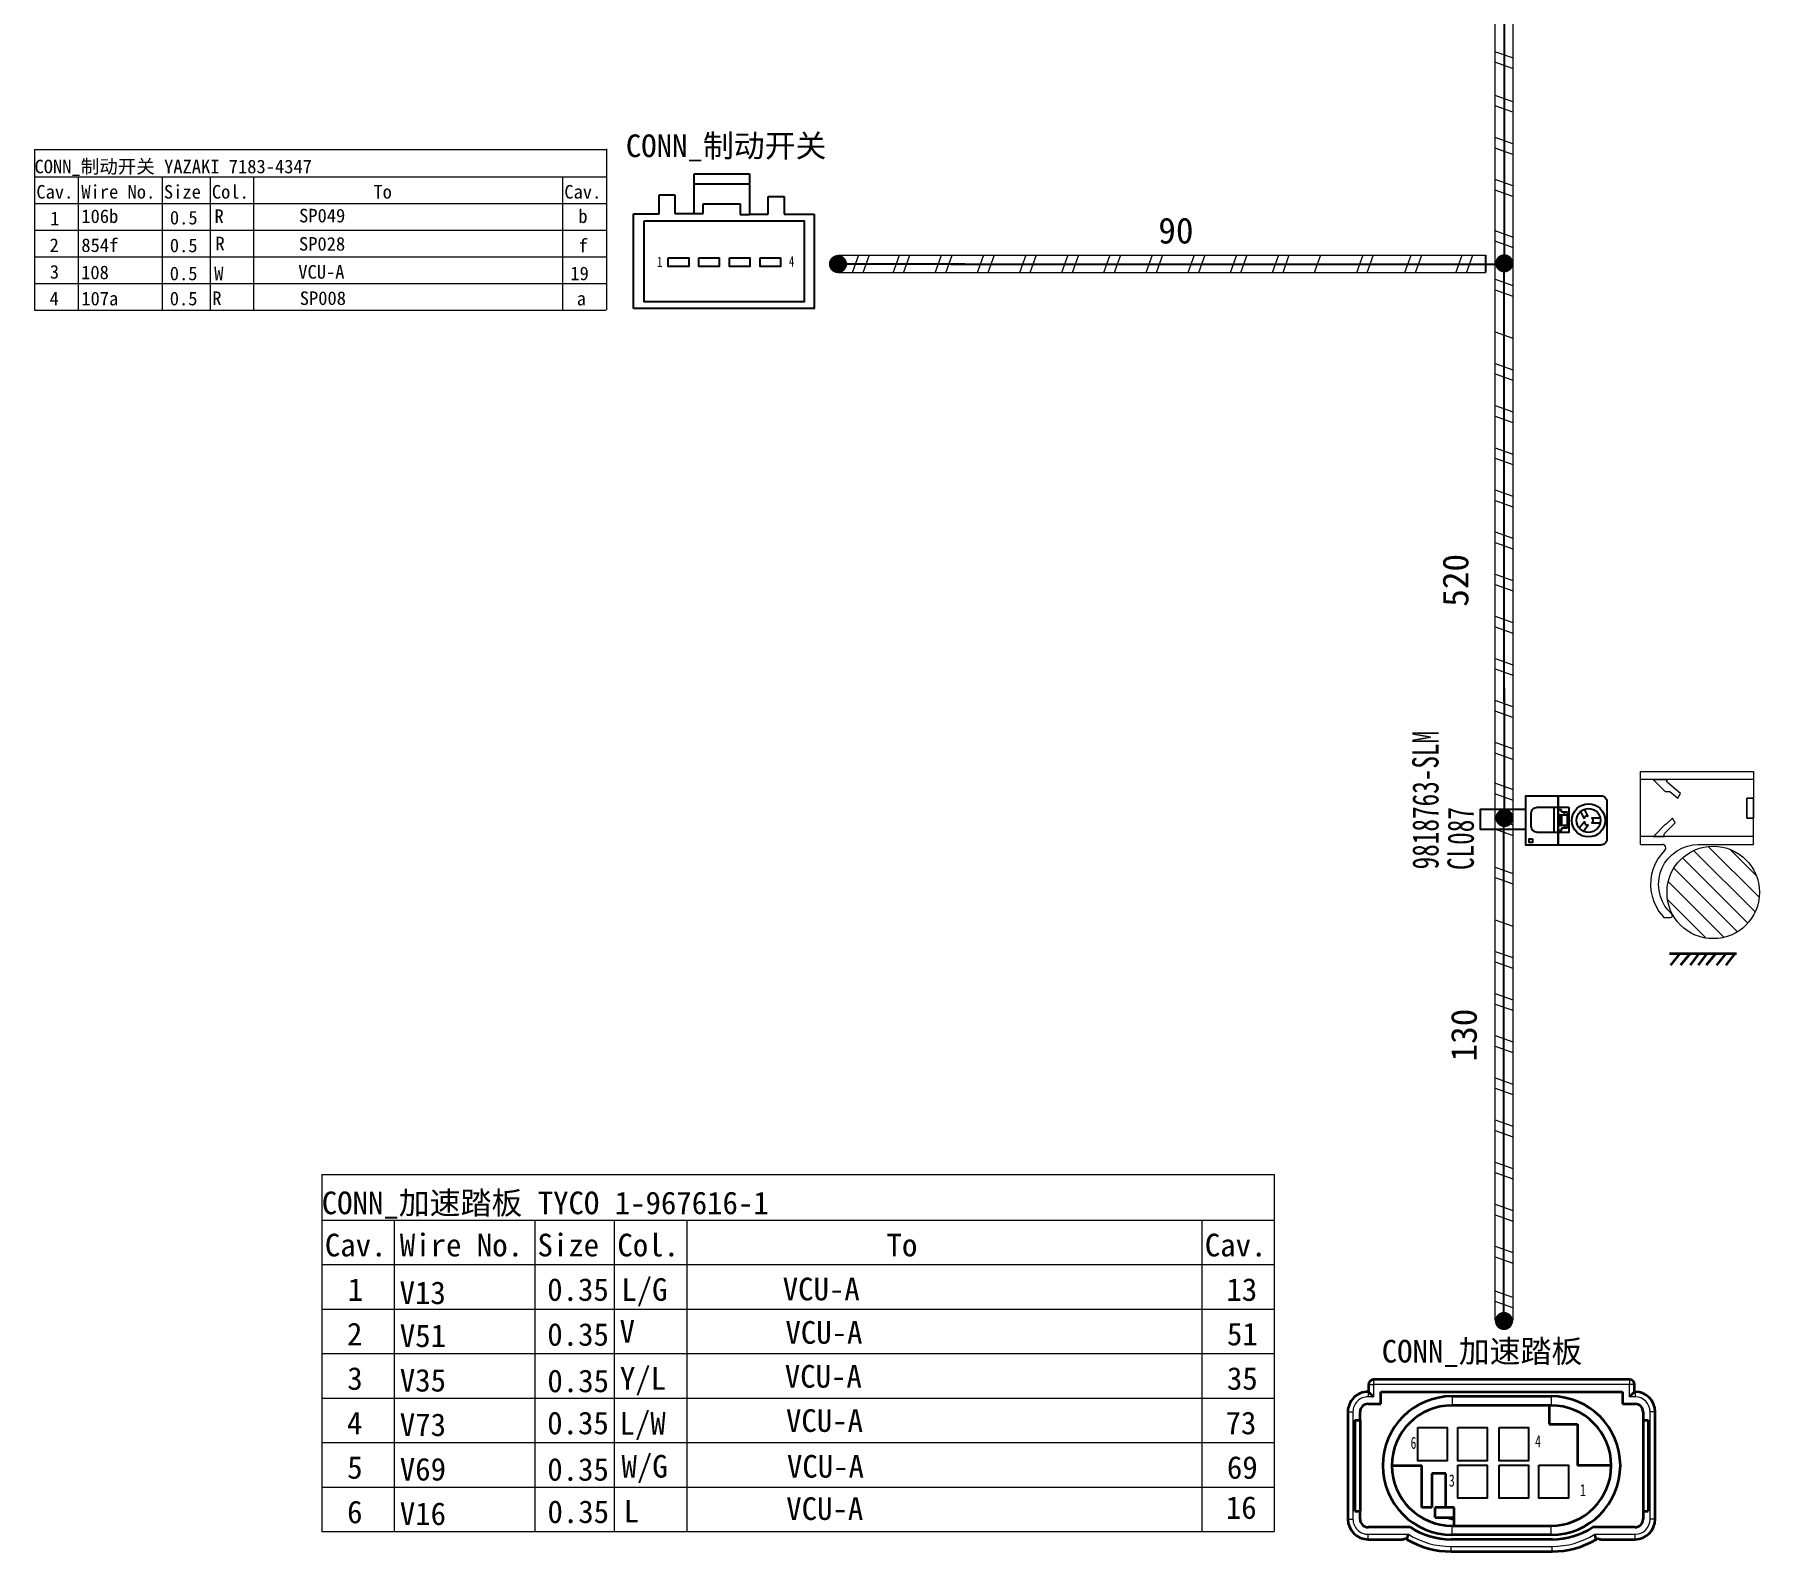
# Model space of a CAD drawing. Header units: millimetres. Extents: x 17 to 3784, y 12 to 1382.
# Drawn here: x 1041.9 to 1138.3, y 377.1 to 461.9 of the extents above; entities that cross this region are included whole.
import ezdxf

# ---------------------------------------------------------------- set-up
doc = ezdxf.new("R2010")
doc.units = ezdxf.units.MM
doc.layers.add('ENT', color=7, linetype='Continuous', lineweight=18)
doc.layers.add('粗实线层', color=7, linetype='Continuous', lineweight=35)
doc.styles.add('FangSong_GB2312_Style', font='simfang.ttf')
doc.styles.add('foton', font='', dxfattribs={"width": 0.7})
doc.styles.add('USER2', font='', dxfattribs={"width": 0.7, "height": 3})
doc.styles.add('样式 2', font='', dxfattribs={"width": 0.75})
doc.styles.get('foton').set_extended_font_data('宋体')
doc.styles.get('USER2').set_extended_font_data('FangSong_GB2312')
doc.styles.get('样式 2').set_extended_font_data('宋体')

# ---------------------------------------------------------------- blocks, each defined once
blk = doc.blocks.new('*U32')
blk.add_lwpolyline([(-0.57, 0.24), (0.57, 0.24), (0.57, -0.24), (-0.57, -0.24)], close=True)
blk = doc.blocks.new('*U11')
at = {"color": 0, "linetype": 'ByBlock', "lineweight": -2, "transparency": 16777216}
for p in [(0, 0), (1.711, 0), (3.421, 0), (5.132, 0)]:
    blk.add_blockref('*U32', p, dxfattribs=at)
blk = doc.blocks.new('Z$W@#6C454813')
at = {"color": 255}
for p, q in [((2.65, 11.55), (2.65, 10.52)), ((3.23, 10.52), (3.23, 11.55)), ((2.47, 10.11), (1.59, 9.69)), ((1.89, 9.2), (2.75, 9.65)), ((3.07, 9.71), (3.86, 9.06)), ((4.23, 9.5), (3.43, 10.16)), ((1.9, 6.95), (1.67, 6.95)), ((1.67, 6.95), (1.67, 6.55)), ((1.9, 6.95), (1.9, 7.61)), ((1.9, 7.61), (3.87, 7.61)), ((2.25, 7.31), (1.9, 7.31)), ((2.25, 6.96), (3.52, 6.96)), ((2.25, 6.77), (3.52, 6.77)), ((3.52, 7.31), (3.87, 7.31)), ((3.87, 7.61), (3.87, 6.95)), ((3.87, 6.95), (4.13, 6.95)), ((4.13, 6.95), (4.13, 6.55)), ((1.37, 6.03), (4.35, 6.03))]:
    blk.add_line(p, q, dxfattribs=at)
for points in [[(0.7, 12.33), (5.15, 12.33, -0.414214), (5.85, 11.63), (5.85, 6.55), (0, 6.55), (0, 11.63, -0.414214)], [(1.37, 6.55), (4.35, 6.55), (4.35, 4.06, -0.414214), (3.65, 3.36), (2.07, 3.36, -0.414214), (1.37, 4.06)]]:
    blk.add_lwpolyline(points, format="xyb", close=True, dxfattribs=at)
for points in [[(0, 6.55), (5.85, 6.55), (5.85, 2.73), (0, 2.73)], [(1.37, 7.8), (4.35, 7.8), (4.35, 6.55), (1.37, 6.55)], [(2.25, 7.61), (3.52, 7.61), (3.52, 6.55), (2.25, 6.55)], [(1.65, 2.73), (1.65, -2.71), (3.97, -2.71), (3.97, 2.73)], [(5.12, 3.5), (5.57, 3.5), (5.57, 3.12), (5.12, 3.12)]]:
    blk.add_lwpolyline(points, close=True, dxfattribs=at)
for radius in [1.97, 1.42]:
    blk.add_circle((2.93, 10.16), radius, dxfattribs=at)
for centre, radius, start, end in [((2.94, 10.4), 0.31, 22.863, 157.137), ((2.71, 9.94), 0.29, 143.9769, 278.9054), ((3.18, 9.99), 0.299, 247.9797, 33.604)]:
    blk.add_arc(centre, radius, start, end, dxfattribs=at)

msp = doc.modelspace()

# ---------------------------------------------------------------- hatches: boundary and pattern name
h = msp.add_hatch(color=0)
edge = h.paths.add_edge_path(flags=0)
edge.add_arc((1086.792, 449.078), 0.507, 180, 540)
h = msp.add_hatch(color=0)
edge = h.paths.add_edge_path(flags=0)
edge.add_arc((1124.036, 449.119), 0.507, 180, 540)
h = msp.add_hatch(color=0)
edge = h.paths.add_edge_path(flags=0)
edge.add_arc((1124.046, 418.126), 0.507, 180, 540)
h = msp.add_hatch(color=0)
edge = h.paths.add_edge_path(flags=0)
edge.add_arc((1124.016, 390.018), 0.507, 180, 540)

# ---------------------------------------------------------------- linework, layer by layer
for p, q in [((1078.762, 451.91), (1078.762, 454.112)), ((1078.762, 454.112), (1081.856, 454.112)), ((1081.856, 454.112), (1081.856, 451.863)), ((1078.757, 453.568), (1081.865, 453.568)), ((1076.794, 451.89), (1076.794, 452.941)), ((1076.794, 452.941), (1077.684, 452.941)), ((1077.684, 452.941), (1077.684, 451.91)), ((1079.259, 451.898), (1079.259, 452.445)), ((1079.259, 452.445), (1081.331, 452.445)), ((1081.331, 452.445), (1081.331, 451.851)), ((1082.888, 451.863), (1082.888, 452.847)), ((1082.888, 452.847), (1083.544, 452.847)), ((1083.544, 452.847), (1083.778, 452.847)), ((1083.778, 452.847), (1083.778, 451.863)), ((1075.371, 446.587), (1075.371, 451.89)), ((1075.371, 451.89), (1076.794, 451.89)), ((1077.684, 451.91), (1078.762, 451.91)), ((1078.77, 451.898), (1079.259, 451.898)), ((1081.331, 451.851), (1081.855, 451.851)), ((1081.856, 451.863), (1082.888, 451.863)), ((1083.778, 451.863), (1085.466, 451.863)), ((1085.466, 451.863), (1085.466, 446.616)), ((1086.807, 449.585), (1086.807, 448.596)), ((1122.98, 449.575), (1122.98, 448.607)), ((1085.507, 446.587), (1075.371, 446.587)), ((1123.525, 390.045), (1124.506, 390.045))]:
    msp.add_line(p, q)
at = {"color": 0, "lineweight": 35}
for p, q in [((1131.03, 386.744), (1116.734, 386.744)), ((1117.13, 386.066), (1130.635, 386.066))]:
    msp.add_line(p, q, dxfattribs=at)
at = {"color": 0, "lineweight": 13, "ltscale": 0.0125}
for p, q in [((1116.734, 386.744), (1116.734, 386.462)), ((1131.03, 386.744), (1131.03, 386.462)), ((1116.424, 386.066), (1116.424, 385.784)), ((1116.452, 386.462), (1116.734, 386.462)), ((1131.313, 386.462), (1131.03, 386.462)), ((1131.341, 386.066), (1131.341, 385.784)), ((1115.294, 384.936), (1115.576, 384.936)), ((1132.471, 384.936), (1132.188, 384.936)), ((1115.294, 378.947), (1115.576, 378.947)), ((1132.471, 378.947), (1132.188, 378.947)), ((1116.424, 377.817), (1116.424, 378.099)), ((1131.341, 377.817), (1131.341, 378.099)), ((1121.057, 377.138), (1121.057, 377.421)), ((1126.707, 377.138), (1126.707, 377.421))]:
    msp.add_line(p, q, dxfattribs=at)
at = {"color": 0, "lineweight": 35, "ltscale": 0.00125}
for p, q in [((1116.452, 386.066), (1116.424, 386.066)), ((1131.341, 386.066), (1131.313, 386.066))]:
    msp.add_line(p, q, dxfattribs=at)
at = {"color": 0, "lineweight": 13, "ltscale": 0.01375}
for p, q in [((1116.734, 385.784), (1116.424, 385.784)), ((1131.341, 385.784), (1131.03, 385.784))]:
    msp.add_line(p, q, dxfattribs=at)
at = {"color": 0, "lineweight": 35, "ltscale": 0.0175}
for p, q in [((1116.452, 386.462), (1116.452, 386.066)), ((1131.313, 386.066), (1131.313, 386.462))]:
    msp.add_line(p, q, dxfattribs=at)
at = {"color": 0, "lineweight": 35, "ltscale": 0.017678}
for p, q in [((1116.452, 386.066), (1116.734, 385.784)), ((1131.313, 386.066), (1131.03, 385.784))]:
    msp.add_line(p, q, dxfattribs=at)
at = {"color": 0, "lineweight": 13}
msp.add_line((1131.03, 386.462), (1116.734, 386.462), dxfattribs=at)
at = {"color": 0, "lineweight": 13, "ltscale": 0.03}
for p, q in [((1116.734, 386.462), (1116.734, 385.784)), ((1131.03, 385.784), (1131.03, 386.462))]:
    msp.add_line(p, q, dxfattribs=at)
at = {"color": 0, "lineweight": 35, "ltscale": 0.03}
for p, q in [((1117.13, 385.388), (1117.13, 386.066)), ((1130.635, 386.066), (1130.635, 385.388))]:
    msp.add_line(p, q, dxfattribs=at)
at = {"color": 0, "lineweight": 13, "ltscale": 0.022501}
msp.add_line((1121.114, 385.812), (1121.114, 385.303), dxfattribs=at)
at = {"color": 0, "lineweight": 35, "ltscale": 0.245001}
for p, q in [((1121.114, 385.812), (1126.651, 385.812)), ((1126.651, 378.071), (1121.114, 378.071))]:
    msp.add_line(p, q, dxfattribs=at)
at = {"color": 0, "lineweight": 13, "ltscale": 0.0225}
for p, q in [((1126.651, 385.812), (1126.651, 385.303)), ((1121.114, 378.071), (1121.114, 378.579)), ((1126.651, 378.071), (1126.651, 378.579))]:
    msp.add_line(p, q, dxfattribs=at)
at = {"color": 0, "lineweight": 35, "ltscale": 0.264999}
for p, q in [((1115.294, 384.936), (1115.294, 378.947)), ((1132.471, 378.947), (1132.471, 384.936))]:
    msp.add_line(p, q, dxfattribs=at)
at = {"color": 0, "lineweight": 13, "ltscale": 0.264999}
for p, q in [((1115.576, 384.936), (1115.576, 378.947)), ((1132.188, 378.947), (1132.188, 384.936))]:
    msp.add_line(p, q, dxfattribs=at)
at = {"color": 0, "lineweight": 35, "ltscale": 0.02}
for p, q in [((1115.972, 384.484), (1115.972, 384.936)), ((1131.793, 384.936), (1131.793, 384.484)), ((1115.972, 378.947), (1115.972, 379.399)), ((1121.227, 379.596), (1120.775, 379.596)), ((1131.793, 379.399), (1131.793, 378.947))]:
    msp.add_line(p, q, dxfattribs=at)
at = {"color": 0, "lineweight": 35, "ltscale": 0.03125}
for p, q in [((1116.424, 385.388), (1117.13, 385.388)), ((1130.635, 385.388), (1131.341, 385.388))]:
    msp.add_line(p, q, dxfattribs=at)
at = {"color": 0, "lineweight": 35, "ltscale": 0.240001}
for p, q in [((1126.538, 385.303), (1121.114, 385.303)), ((1121.227, 378.579), (1126.651, 378.579))]:
    msp.add_line(p, q, dxfattribs=at)
at = {"color": 0, "lineweight": 35, "ltscale": 0.04625}
msp.add_line((1126.538, 385.303), (1126.538, 384.258), dxfattribs=at)
at = {"color": 0, "lineweight": 35, "ltscale": 0.005}
for p, q in [((1126.651, 385.303), (1126.538, 385.303)), ((1121.114, 378.579), (1121.227, 378.579))]:
    msp.add_line(p, q, dxfattribs=at)
at = {"color": 0, "lineweight": 35, "ltscale": 0.225}
for p, q in [((1115.689, 384.484), (1115.689, 379.399)), ((1115.972, 384.484), (1115.972, 379.399)), ((1131.793, 384.484), (1131.793, 379.399)), ((1132.075, 384.484), (1132.075, 379.399))]:
    msp.add_line(p, q, dxfattribs=at)
at = {"color": 0, "lineweight": 35, "ltscale": 0.0125}
for p, q in [((1115.689, 384.484), (1115.972, 384.484)), ((1131.793, 384.484), (1132.075, 384.484)), ((1115.689, 379.399), (1115.972, 379.399)), ((1131.793, 379.399), (1132.075, 379.399))]:
    msp.add_line(p, q, dxfattribs=at)
at = {"color": 0, "lineweight": 35, "ltscale": 0.07}
msp.add_line((1126.538, 384.258), (1128.12, 384.258), dxfattribs=at)
at = {"color": 0, "lineweight": 35, "ltscale": 0.1025}
msp.add_line((1128.12, 384.258), (1128.12, 381.941), dxfattribs=at)
at = {"color": 0, "lineweight": 35, "ltscale": 0.073749}
msp.add_line((1117.752, 381.941), (1119.418, 381.941), dxfattribs=at)
at = {"color": 0, "lineweight": 35, "ltscale": 0.10375}
msp.add_line((1119.418, 379.596), (1119.418, 381.941), dxfattribs=at)
at = {"color": 0, "lineweight": 35, "ltscale": 0.083749}
msp.add_line((1130.013, 381.941), (1128.12, 381.941), dxfattribs=at)
at = {"color": 0, "lineweight": 35, "ltscale": 0.08375}
for p, q in [((1119.983, 381.489), (1119.983, 379.596)), ((1120.775, 379.596), (1120.775, 381.489))]:
    msp.add_line(p, q, dxfattribs=at)
at = {"color": 0, "lineweight": 35, "ltscale": 0.035001}
msp.add_line((1120.775, 381.489), (1119.983, 381.489), dxfattribs=at)
at = {"color": 0, "lineweight": 35, "ltscale": 0.025}
for p, q in [((1119.983, 379.596), (1119.418, 379.596)), ((1120.17, 379.031), (1120.17, 379.596))]:
    msp.add_line(p, q, dxfattribs=at)
at = {"color": 0, "lineweight": 35, "ltscale": 0.026749}
msp.add_line((1120.775, 379.596), (1120.17, 379.596), dxfattribs=at)
at = {"color": 0, "lineweight": 35, "ltscale": 0.046748}
msp.add_line((1120.17, 379.031), (1121.227, 379.031), dxfattribs=at)
at = {"color": 0, "lineweight": 35, "ltscale": 0.016713}
msp.add_line((1120.862, 379.031), (1121.227, 378.934), dxfattribs=at)
at = {"color": 0, "lineweight": 35, "ltscale": 0.045}
msp.add_line((1121.227, 378.579), (1121.227, 379.596), dxfattribs=at)
at = {"color": 0, "lineweight": 35, "ltscale": 0.10475}
for p, q in [((1118.791, 378.495), (1116.424, 378.495)), ((1131.341, 378.495), (1128.973, 378.495))]:
    msp.add_line(p, q, dxfattribs=at)
at = {"color": 0, "lineweight": 13, "ltscale": 0.099644}
for p, q in [((1116.424, 378.099), (1118.676, 378.099)), ((1129.089, 378.099), (1131.341, 378.099))]:
    msp.add_line(p, q, dxfattribs=at)
at = {"color": 0, "lineweight": 35, "ltscale": 0.012981}
for p, q in [((1118.597, 377.817), (1118.676, 378.099)), ((1129.168, 377.817), (1129.089, 378.099))]:
    msp.add_line(p, q, dxfattribs=at)
at = {"color": 0, "lineweight": 35, "ltscale": 0.083643}
for p, q in [((1116.424, 377.817), (1118.314, 377.817)), ((1129.45, 377.817), (1131.341, 377.817))]:
    msp.add_line(p, q, dxfattribs=at)
at = {"color": 0, "lineweight": 35, "ltscale": 0.005389}
for p, q in [((1118.597, 377.817), (1118.493, 377.88)), ((1129.168, 377.817), (1129.272, 377.88))]:
    msp.add_line(p, q, dxfattribs=at)
at = {"color": 0, "lineweight": 35, "ltscale": 0.25}
for p, q in [((1126.707, 377.817), (1121.057, 377.817)), ((1121.057, 377.138), (1126.707, 377.138))]:
    msp.add_line(p, q, dxfattribs=at)
at = {"color": 0, "lineweight": 13, "ltscale": 0.25}
msp.add_line((1121.057, 377.421), (1126.707, 377.421), dxfattribs=at)
at = {"color": 7, "linetype": 'Continuous', "lineweight": 25}
for points in [[(1124.02, 466.28), (1124.02, 448.94)], [(1093.88, 449.082), (1086.778, 449.082)], [(1093.121, 449.082), (1124.013, 449.082)]]:
    msp.add_lwpolyline(points, dxfattribs=at)
at = {"color": 7, "linetype": 'Continuous', "lineweight": 13}
for points in [[(1124.02, 466.272), (1124.02, 448.94)], [(1041.887, 455.482), (1073.829, 455.482)], [(1041.887, 455.482), (1041.887, 446.495)], [(1073.855, 455.513), (1073.855, 446.526)], [(1041.887, 453.951), (1073.829, 453.951)], [(1044.32, 453.951), (1044.32, 446.495)], [(1049.028, 453.951), (1049.028, 446.495)], [(1051.697, 453.951), (1051.697, 446.495)], [(1054.13, 453.951), (1054.13, 446.495)], [(1071.396, 453.951), (1071.396, 446.495)], [(1041.887, 452.46), (1073.829, 452.46)], [(1041.887, 450.969), (1073.829, 450.969)], [(1041.887, 449.477), (1073.829, 449.477)], [(1093.871, 449.082), (1086.778, 449.082)], [(1117.417, 449.082), (1093.906, 449.082)], [(1041.887, 447.986), (1073.829, 447.986)], [(1041.887, 446.495), (1073.829, 446.495)], [(1057.943, 398.203), (1111.18, 398.203)], [(1057.943, 398.203), (1057.943, 378.238)], [(1111.18, 398.203), (1111.18, 378.254)], [(1057.943, 395.652), (1111.18, 395.652)], [(1061.998, 395.652), (1061.998, 378.254)], [(1069.846, 395.652), (1069.846, 378.254)], [(1074.294, 395.652), (1074.294, 378.254)], [(1078.349, 395.652), (1078.349, 378.254)], [(1107.125, 395.652), (1107.125, 378.254)], [(1057.943, 393.167), (1111.18, 393.167)], [(1057.943, 390.681), (1111.18, 390.681)], [(1057.943, 388.196), (1111.18, 388.196)], [(1057.943, 385.71), (1111.18, 385.71)], [(1057.943, 383.225), (1111.18, 383.225)], [(1057.943, 380.739), (1111.18, 380.739)], [(1057.943, 378.254), (1111.18, 378.254)]]:
    msp.add_lwpolyline(points, dxfattribs=at)
at = {"color": 7, "linetype": 'Continuous', "lineweight": 0}
for points in [[(1123.529, 461.566), (1123.529, 463.92)], [(1124.51, 463.92), (1124.51, 461.566)], [(1124.491, 460.594), (1123.51, 460.947)], [(1123.529, 459.211), (1123.529, 461.566)], [(1124.51, 461.566), (1124.51, 459.211)], [(1124.491, 460.005), (1123.51, 460.358)], [(1123.529, 456.857), (1123.529, 459.211)], [(1124.51, 459.211), (1124.51, 456.857)], [(1124.51, 458.152), (1123.529, 458.505)], [(1124.51, 457.563), (1123.529, 457.916)], [(1123.529, 454.503), (1123.529, 456.857)], [(1124.51, 455.797), (1123.529, 456.151)], [(1124.51, 456.857), (1124.51, 454.503)], [(1124.51, 455.209), (1123.529, 455.562)], [(1123.529, 451.14), (1123.529, 454.503)], [(1124.51, 454.503), (1124.51, 451.059)], [(1124.51, 453.443), (1123.529, 453.796)], [(1124.51, 452.855), (1123.529, 453.208)], [(1123.529, 448.94), (1123.529, 451.295)], [(1124.51, 451.295), (1124.51, 448.94)], [(1124.498, 450.589), (1123.517, 450.942)], [(1124.498, 450), (1123.517, 450.354)], [(1086.811, 449.572), (1089.165, 449.572)], [(1087.605, 448.611), (1087.958, 449.592)], [(1088.193, 448.611), (1088.547, 449.592)], [(1089.165, 449.572), (1091.52, 449.572)], [(1089.872, 448.591), (1090.225, 449.572)], [(1090.46, 448.591), (1090.813, 449.572)], [(1091.52, 449.572), (1093.874, 449.572)], [(1092.226, 448.591), (1092.579, 449.572)], [(1092.815, 448.591), (1093.168, 449.572)], [(1093.873, 449.571), (1096.228, 449.572)], [(1094.933, 449.572), (1094.58, 448.591)], [(1095.521, 449.572), (1095.168, 448.591)], [(1096.228, 449.571), (1098.582, 449.572)], [(1097.287, 449.572), (1096.934, 448.591)], [(1097.876, 449.572), (1097.523, 448.591)], [(1098.582, 449.571), (1100.936, 449.572)], [(1099.641, 449.572), (1099.288, 448.591)], [(1100.23, 449.572), (1099.877, 448.591)], [(1100.936, 449.571), (1103.291, 449.572)], [(1101.996, 449.572), (1101.643, 448.591)], [(1102.584, 449.572), (1102.231, 448.591)], [(1103.291, 449.571), (1105.645, 449.572)], [(1104.35, 449.572), (1103.997, 448.591)], [(1104.939, 449.572), (1104.586, 448.591)], [(1105.645, 449.571), (1107.999, 449.572)], [(1106.704, 449.572), (1106.351, 448.591)], [(1107.293, 449.572), (1106.94, 448.591)], [(1107.999, 449.571), (1110.354, 449.572)], [(1109.059, 449.572), (1108.706, 448.591)], [(1109.647, 449.572), (1109.294, 448.591)], [(1110.354, 449.571), (1112.708, 449.572)], [(1111.413, 449.572), (1111.06, 448.591)], [(1112.002, 449.572), (1111.649, 448.591)], [(1112.708, 449.571), (1115.062, 449.572)], [(1113.768, 449.572), (1113.414, 448.591)], [(1115.062, 449.571), (1117.417, 449.572)], [(1116.122, 449.572), (1115.769, 448.591)], [(1116.71, 449.572), (1116.359, 448.591)], [(1117.417, 449.572), (1119.771, 449.572)], [(1118.477, 448.603), (1118.83, 449.584)], [(1119.065, 448.603), (1119.419, 449.584)], [(1119.617, 449.572), (1122.979, 449.572)], [(1121.331, 448.591), (1121.684, 449.572)], [(1121.919, 448.591), (1122.273, 449.572)], [(1089.165, 448.591), (1086.811, 448.591)], [(1091.52, 448.591), (1089.165, 448.591)], [(1093.874, 448.591), (1091.52, 448.591)], [(1096.228, 448.592), (1093.873, 448.591)], [(1098.582, 448.592), (1096.228, 448.591)], [(1100.936, 448.592), (1098.582, 448.591)], [(1103.291, 448.592), (1100.936, 448.591)], [(1105.645, 448.592), (1103.291, 448.591)], [(1107.999, 448.592), (1105.645, 448.591)], [(1110.354, 448.592), (1107.999, 448.591)], [(1112.708, 448.592), (1110.354, 448.591)], [(1115.062, 448.592), (1112.708, 448.591)], [(1117.417, 448.592), (1115.062, 448.591)], [(1119.771, 448.591), (1117.417, 448.591)], [(1122.979, 448.591), (1119.536, 448.591)], [(1123.53, 446.586), (1123.529, 448.94)], [(1124.509, 448.94), (1124.51, 446.586)], [(1123.529, 448.234), (1124.51, 447.882)], [(1123.529, 447.646), (1124.51, 447.292)], [(1123.53, 444.232), (1123.529, 446.586)], [(1124.509, 446.586), (1124.51, 444.232)], [(1123.529, 445.291), (1124.51, 444.938)], [(1123.53, 441.877), (1123.529, 444.232)], [(1123.529, 443.525), (1124.51, 443.172)], [(1124.509, 444.232), (1124.51, 441.877)], [(1123.529, 442.937), (1124.51, 442.584)], [(1123.53, 439.523), (1123.529, 441.877)], [(1124.509, 441.877), (1124.51, 439.523)], [(1123.529, 441.171), (1124.51, 440.818)], [(1123.529, 440.582), (1124.51, 440.229)], [(1123.53, 437.169), (1123.529, 439.523)], [(1123.529, 438.817), (1124.51, 438.464)], [(1124.509, 439.523), (1124.51, 437.169)], [(1123.529, 438.228), (1124.51, 437.875)], [(1123.526, 401.257), (1124.507, 400.904)], [(1123.526, 400.668), (1124.507, 400.315)], [(1123.527, 397.254), (1123.526, 399.609)], [(1124.506, 399.609), (1124.507, 397.254)], [(1123.526, 398.902), (1124.507, 398.549)], [(1123.526, 398.314), (1124.507, 397.961)], [(1123.527, 394.9), (1123.526, 397.254)], [(1124.506, 397.254), (1124.507, 394.9)], [(1123.526, 396.548), (1124.507, 396.195)], [(1123.526, 395.96), (1124.507, 395.606)], [(1123.527, 392.546), (1123.526, 394.9)], [(1124.506, 394.9), (1124.507, 392.546)], [(1123.526, 394.194), (1124.507, 393.841)], [(1123.526, 393.605), (1124.507, 393.252)], [(1123.525, 390.045), (1123.525, 392.943)], [(1124.506, 392.685), (1124.506, 390.045)], [(1124.506, 391.34), (1123.525, 391.693)], [(1124.506, 390.751), (1123.525, 391.104)]]:
    msp.add_lwpolyline(points, dxfattribs=at)
msp.add_lwpolyline([(1075.96, 451.493), (1084.903, 451.493), (1084.903, 446.964), (1075.96, 446.964)], close=True)
at = {"color": 0, "linetype": 'Continuous', "lineweight": 13}
for points in [[(1124.02, 448.94), (1124.02, 425.43)], [(1124.02, 425.395), (1124.02, 418.302)], [(1137.956, 420.274), (1131.653, 420.274), (1131.653, 420.719), (1137.956, 420.719), (1137.956, 418.123), (1137.956, 419.235), (1137.585, 419.235), (1137.956, 419.235)], [(1137.956, 417.084), (1131.653, 417.084), (1131.653, 420.274)], [(1133.165, 420.263), (1132.363, 420.263), (1132.385, 420.247), (1133.025, 419.607), (1133.287, 419.607), (1133.729, 419.235), (1133.88, 419.496), (1133.149, 420.109)], [(1133.149, 420.109), (1133.118, 420.155), (1133.119, 420.209), (1133.15, 420.253), (1133.165, 420.263)], [(1137.956, 416.639), (1137.956, 418.123), (1137.585, 418.123), (1137.585, 419.235), (1137.585, 418.123), (1137.956, 418.123)], [(1132.972, 417.244), (1133.586, 417.857), (1133.432, 418.123), (1133.062, 417.753), (1133.025, 417.753), (1132.385, 417.113), (1132.363, 417.095), (1132.994, 417.095)], [(1131.653, 416.639), (1131.653, 417.084)], [(1131.653, 416.64), (1132.88, 416.64)], [(1133.398, 412.756), (1133.19, 412.967), (1133.014, 413.203), (1132.87, 413.46), (1132.761, 413.733), (1132.682, 414.072), (1132.655, 414.417), (1132.682, 414.763), (1132.748, 415.054), (1132.852, 415.332), (1132.992, 415.595), (1133.167, 415.835), (1133.399, 416.076), (1133.665, 416.28), (1133.958, 416.441), (1134.273, 416.555), (1134.571, 416.618), (1134.876, 416.64)], [(1133.01, 416.322), (1133.056, 416.396), (1133.065, 416.461), (1133.052, 416.525), (1132.999, 416.596), (1132.919, 416.636), (1132.88, 416.64)], [(1134.876, 416.64), (1137.956, 416.64)], [(1138.284, 413.693), (1135.439, 416.539)], [(1124.016, 416.089), (1124.016, 392.579)], [(1133.01, 416.322), (1132.802, 416.092), (1132.623, 415.84), (1132.473, 415.568), (1132.355, 415.281), (1132.271, 414.981), (1132.222, 414.675), (1132.209, 414.365), (1132.234, 414.054), (1132.295, 413.75), (1132.391, 413.455), (1132.518, 413.171), (1132.678, 412.905), (1132.796, 412.747), (1132.924, 412.598)], [(1137.638, 412.242), (1133.987, 415.892)], [(1138.056, 412.874), (1134.619, 416.311)], [(1138.125, 414.902), (1136.647, 416.379)], [(1136.326, 411.457), (1133.203, 414.58)], [(1137.067, 411.765), (1133.51, 415.321)], [(1135.322, 411.413), (1133.159, 413.576)], [(1133.005, 412.562), (1133.323, 412.562)]]:
    msp.add_lwpolyline(points, dxfattribs=at)
at = {"color": 0, "linetype": 'Continuous', "lineweight": 25}
for points in [[(1124.02, 424.644), (1124.02, 448.94)], [(1124.02, 425.404), (1124.02, 418.302)], [(1124.016, 390.045), (1124.016, 418.416)]]:
    msp.add_lwpolyline(points, dxfattribs=at)
at = {"color": 0, "linetype": 'Continuous', "lineweight": 0}
for points in [[(1123.53, 434.814), (1123.529, 437.169)], [(1124.509, 437.169), (1124.51, 434.814)], [(1123.529, 436.462), (1124.51, 436.109)], [(1123.529, 435.874), (1124.51, 435.521)], [(1123.53, 432.46), (1123.529, 434.814)], [(1123.529, 434.108), (1124.51, 433.755)], [(1124.509, 434.814), (1124.51, 432.46)], [(1123.529, 433.519), (1124.51, 433.166)], [(1123.53, 430.106), (1123.529, 432.46)], [(1124.509, 432.46), (1124.51, 430.106)], [(1123.529, 431.754), (1124.51, 431.4)], [(1123.529, 431.165), (1124.51, 430.812)], [(1123.53, 427.751), (1123.529, 430.106)], [(1124.509, 430.106), (1124.51, 427.751)], [(1123.529, 429.399), (1124.51, 429.046)], [(1123.529, 428.811), (1124.51, 428.458)], [(1123.53, 425.397), (1123.529, 427.751)], [(1124.509, 427.751), (1124.51, 425.397)], [(1123.529, 427.045), (1124.51, 426.692)], [(1123.529, 426.456), (1124.51, 426.103)], [(1123.529, 423.043), (1123.529, 425.398)], [(1124.51, 425.398), (1124.51, 423.043)], [(1124.51, 424.338), (1123.529, 424.691)], [(1124.51, 423.75), (1123.529, 424.103)], [(1123.529, 420.689), (1123.529, 423.043)], [(1124.51, 421.984), (1123.529, 422.337)], [(1124.51, 423.043), (1124.51, 420.689)], [(1124.51, 421.395), (1123.529, 421.748)], [(1123.529, 418.335), (1123.529, 420.689)], [(1124.51, 420.689), (1124.51, 418.335)], [(1124.491, 419.717), (1123.51, 420.07)], [(1124.491, 419.128), (1123.51, 419.482)], [(1123.526, 416.089), (1123.526, 418.444)], [(1124.507, 418.444), (1124.507, 416.089)], [(1124.495, 417.738), (1123.514, 418.091)], [(1124.495, 417.149), (1123.514, 417.502)], [(1123.527, 413.735), (1123.526, 416.089)], [(1124.506, 416.089), (1124.507, 413.735)], [(1123.526, 415.383), (1124.507, 415.031)], [(1123.526, 414.794), (1124.507, 414.441)], [(1123.527, 411.381), (1123.526, 413.735)], [(1124.506, 413.735), (1124.507, 411.381)], [(1123.526, 412.44), (1124.507, 412.087)], [(1123.527, 409.026), (1123.526, 411.381)], [(1124.506, 411.381), (1124.507, 409.026)], [(1123.526, 410.674), (1124.507, 410.321)], [(1123.526, 410.086), (1124.507, 409.733)], [(1123.527, 406.672), (1123.526, 409.026)], [(1124.506, 409.026), (1124.507, 406.672)], [(1123.526, 408.32), (1124.507, 407.967)], [(1123.526, 407.731), (1124.507, 407.378)], [(1123.527, 404.317), (1123.526, 406.672)], [(1123.526, 405.966), (1124.507, 405.612)], [(1124.506, 406.672), (1124.507, 404.317)], [(1123.526, 405.377), (1124.507, 405.024)], [(1123.527, 401.963), (1123.526, 404.317)], [(1124.506, 404.317), (1124.507, 401.963)], [(1123.526, 403.611), (1124.507, 403.258)], [(1123.526, 403.023), (1124.507, 402.669)], [(1123.527, 399.609), (1123.526, 401.963)], [(1124.506, 401.963), (1124.507, 399.609)]]:
    msp.add_lwpolyline(points, dxfattribs=at)
at = {"color": 0}
for points in [[(1119.207, 384.059), (1120.851, 384.059), (1120.851, 382.2), (1119.207, 382.2)], [(1121.432, 384.059), (1123.076, 384.059), (1123.076, 382.2), (1121.432, 382.2)], [(1123.745, 384.059), (1125.389, 384.059), (1125.389, 382.2), (1123.745, 382.2)], [(1121.432, 381.968), (1123.076, 381.968), (1123.076, 380.11), (1121.432, 380.11)], [(1123.745, 381.968), (1125.389, 381.968), (1125.389, 380.11), (1123.745, 380.11)], [(1125.973, 381.968), (1127.617, 381.968), (1127.617, 380.11), (1125.973, 380.11)]]:
    msp.add_lwpolyline(points, close=True, dxfattribs=at)
at = {"color": 0, "linetype": 'Continuous', "lineweight": 13}
msp.add_circle((1135.714, 413.969), 2.585, dxfattribs=at)
for centre, radius, start, end in [((1133.037, 417.178), 0.092, 135, 243), ((1133.323, 412.672), 0.112, 270, 48), ((1133.009, 412.683), 0.121, 225, 268)]:
    msp.add_arc(centre, radius, start, end, dxfattribs=at)
at = {"color": 0, "lineweight": 35}
for centre, radius, start, end in [((1116.734, 386.462), 0.283, 90, 180.00001), ((1131.03, 386.462), 0.283, 0, 90), ((1116.424, 384.936), 1.13, 90, 180.00001), ((1121.114, 381.941), 3.871, 90, 270), ((1126.651, 381.941), 3.871, 270, 90), ((1131.341, 384.936), 1.13, 0, 90), ((1116.424, 384.936), 0.452, 90, 180.00001), ((1121.114, 381.941), 3.362, 90, 179.99999), ((1126.651, 381.941), 3.362, 0, 90), ((1131.341, 384.936), 0.452, 0, 90), ((1121.114, 381.941), 3.362, 180.00001, 270), ((1126.651, 381.941), 3.362, 270, 0), ((1116.424, 378.947), 1.13, 180.00001, 270), ((1116.424, 378.947), 0.452, 180.00001, 270), ((1131.341, 378.947), 0.452, 270, 0), ((1131.341, 378.947), 1.13, 270, 0), ((1121.057, 381.941), 4.125, 236.68007, 270), ((1126.707, 381.941), 4.125, 270, 303.31992), ((1118.314, 378.099), 0.283, 270, 309.2417), ((1121.057, 381.941), 4.803, 239.18475, 270), ((1126.707, 381.941), 4.803, 270, 300.81526), ((1129.45, 378.099), 0.283, 230.7583, 270)]:
    msp.add_arc(centre, radius, start, end, dxfattribs=at)
at = {"color": 0, "lineweight": 13}
for centre, radius, start, end in [((1116.424, 384.936), 0.848, 90, 180.00001), ((1131.341, 384.936), 0.848, 0, 90), ((1116.424, 378.947), 0.848, 179.99999, 270), ((1131.341, 378.947), 0.848, 270, 360), ((1121.057, 381.941), 4.52, 238.21168, 270), ((1126.707, 381.941), 4.52, 270, 301.78833)]:
    msp.add_arc(centre, radius, start, end, dxfattribs=at)
at = {"layer": '粗实线层', "color": 0}
for p, q in [((1133.269, 410.558), (1137.011, 410.558)), ((1133.852, 410.558), (1133.318, 409.903)), ((1134.427, 410.558), (1133.891, 409.903)), ((1134.916, 410.558), (1134.427, 409.903)), ((1135.346, 410.558), (1134.869, 409.903)), ((1135.851, 410.56), (1135.316, 409.904)), ((1136.426, 410.56), (1135.89, 409.904)), ((1136.915, 410.56), (1136.426, 409.904))]:
    msp.add_line(p, q, dxfattribs=at)

# ---------------------------------------------------------------- block references
msp.add_blockref('*U11', (1077.88, 449.183))
at = {"color": 0, "xscale": 0.4708704, "yscale": 0.4708704, "zscale": 0.4708704, "rotation": 270}
msp.add_blockref('Z$W@#6C454813', (1123.961, 419.371), dxfattribs=at)

# ---------------------------------------------------------------- texts
at = {"color": 0, "linetype": 'Continuous', "style": 'FangSong_GB2312_Style'}
for s, p in [('CONN_制动开关', (1074.938, 455.056)), ('CONN_加速踏板', (1117.186, 387.697))]:
    msp.add_text(s, height=1.2655, dxfattribs=at).set_placement(p)
at = {"color": 7, "linetype": 'Continuous', "style": 'FangSong_GB2312_Style'}
for s, height, p in [('CONN_制动开关 YAZAKI 7183-4347', 0.75928, (1041.887, 454.151)), ('Cav.', 0.7593, (1041.99, 452.738)), ('Wire No.', 0.7593, (1044.504, 452.738)), ('Size', 0.7593, (1049.119, 452.738)), ('Col.', 0.7593, (1051.8, 452.738)), ('To', 0.7593, (1060.828, 452.738)), ('Cav.', 0.7593, (1071.499, 452.738)), ('SP049', 0.7593, (1056.674, 451.407)), ('1', 0.759, (1042.76, 451.247)), ('106b', 0.7593, (1044.504, 451.374)), ('0.5', 0.7593, (1049.453, 451.294)), ('R', 0.759, (1051.947, 451.374)), ('b', 0.759, (1072.281, 451.374)), ('90', 1.4467, (1104.697, 450.227)), ('2', 0.759, (1042.732, 449.755)), ('854f', 0.7593, (1044.504, 449.755)), ('0.5', 0.7593, (1049.45, 449.741)), ('R', 0.759, (1052.001, 449.847)), ('SP028', 0.7593, (1056.668, 449.829)), ('f', 0.759, (1072.295, 449.729)), ('3', 0.759, (1042.743, 448.264)), ('108', 0.7593, (1044.493, 448.234)), ('0.5', 0.7593, (1049.446, 448.177)), ('W', 0.759, (1051.931, 448.177)), ('VCU-A', 0.7593, (1056.629, 448.264)), ('19', 0.7593, (1071.836, 448.177)), ('4', 0.759, (1042.729, 446.773)), ('107a', 0.7593, (1044.504, 446.773)), ('0.5', 0.7593, (1049.446, 446.773)), ('R', 0.759, (1051.822, 446.791)), ('SP008', 0.7593, (1056.712, 446.793)), ('a', 0.759, (1072.194, 446.773)), ('CONN_加速踏板 TYCO 1-967616-1', 1.26546, (1057.943, 395.986)), ('Cav.', 1.2655, (1058.115, 393.63)), ('Wire No.', 1.2655, (1062.305, 393.63)), ('Size', 1.2655, (1069.998, 393.63)), ('Col.', 1.2655, (1074.466, 393.63)), ('To', 1.2655, (1089.512, 393.63)), ('Cav.', 1.2655, (1107.297, 393.63)), ('L/G', 1.2655, (1074.683, 391.145)), ('VCU-A', 1.2655, (1083.706, 391.172)), ('1', 1.265, (1059.399, 391.145)), ('V13', 1.2655, (1062.292, 390.963)), ('0.35', 1.2655, (1070.542, 391.145)), ('13', 1.2655, (1108.503, 391.145)), ('2', 1.265, (1059.351, 388.659)), ('V51', 1.2655, (1062.305, 388.561)), ('0.35', 1.2655, (1070.549, 388.635)), ('V', 1.265, (1074.587, 388.812)), ('VCU-A', 1.2655, (1083.857, 388.748)), ('51', 1.2655, (1108.533, 388.659)), ('VCU-A', 1.2655, (1083.823, 386.294)), ('3', 1.265, (1059.37, 386.174)), ('V35', 1.2655, (1062.305, 386.076)), ('0.35', 1.2655, (1070.554, 386.04)), ('Y/L', 1.2655, (1074.605, 386.174)), ('35', 1.2655, (1108.533, 386.174)), ('4', 1.265, (1059.348, 383.688)), ('V73', 1.2655, (1062.305, 383.59)), ('0.35', 1.2655, (1070.542, 383.688)), ('L/W', 1.2655, (1074.583, 383.669)), ('VCU-A', 1.2655, (1083.888, 383.822)), ('73', 1.2655, (1108.456, 383.688)), ('5', 1.265, (1059.366, 381.203)), ('V69', 1.2655, (1062.305, 381.105)), ('0.35', 1.2655, (1070.547, 381.094)), ('W/G', 1.2655, (1074.695, 381.267)), ('VCU-A', 1.2655, (1083.941, 381.264)), ('69', 1.2655, (1108.533, 381.203)), ('6', 1.265, (1059.359, 378.717)), ('V16', 1.2655, (1062.305, 378.619)), ('0.35', 1.2655, (1070.558, 378.73)), ('L', 1.265, (1074.821, 378.76)), ('VCU-A', 1.2655, (1083.903, 378.9)), ('16', 1.2655, (1108.473, 378.963))]:
    msp.add_text(s, height=height, dxfattribs=at).set_placement(p)
at = {"color": 0, "linetype": 'Continuous', "style": 'FangSong_GB2312_Style'}
for s, p in [('520', (1122.028, 429.929)), ('130', (1122.497, 404.52))]:
    msp.add_text(s, height=1.4467, rotation=90, dxfattribs=at).set_placement(p)
at = {"color": 0, "char_height": 0.589, "width": 3.43883, "attachment_point": 1, "style": '样式 2'}
for s, insert in [('1', (1076.682, 449.496)), ('4', (1084.053, 449.529))]:
    msp.add_mtext(s, dxfattribs=dict(at, insert=insert))
at = {"color": 0, "char_height": 0.67805, "attachment_point": 5, "rotation": 359.99336, "style": 'USER2'}
for s, insert in [('{\\fSimSun|b0|i0|c134|p2;6}', (1118.959, 383.206)), ('{\\fSimSun|b0|i0|c134|p2;4}', (1125.919, 383.299)), ('{\\fSimSun|b0|i0|c134|p2;3}', (1121.102, 381.098)), ('{\\fSimSun|b0|i0|c134|p2;1}', (1128.43, 380.571))]:
    msp.add_mtext(s, dxfattribs=dict(at, insert=insert))
at = {"layer": 'ENT', "color": 0, "char_height": 1.47221, "width": 159.91709, "attachment_point": 1, "rotation": 90, "style": 'foton'}
for s, insert in [('{\\T1.004;9818763-SLM}', (1118.889, 415.255)), ('{\\T1.004;CL087}', (1120.86, 415.219))]:
    msp.add_mtext(s, dxfattribs=dict(at, insert=insert))

doc.saveas('drawing.dxf')
